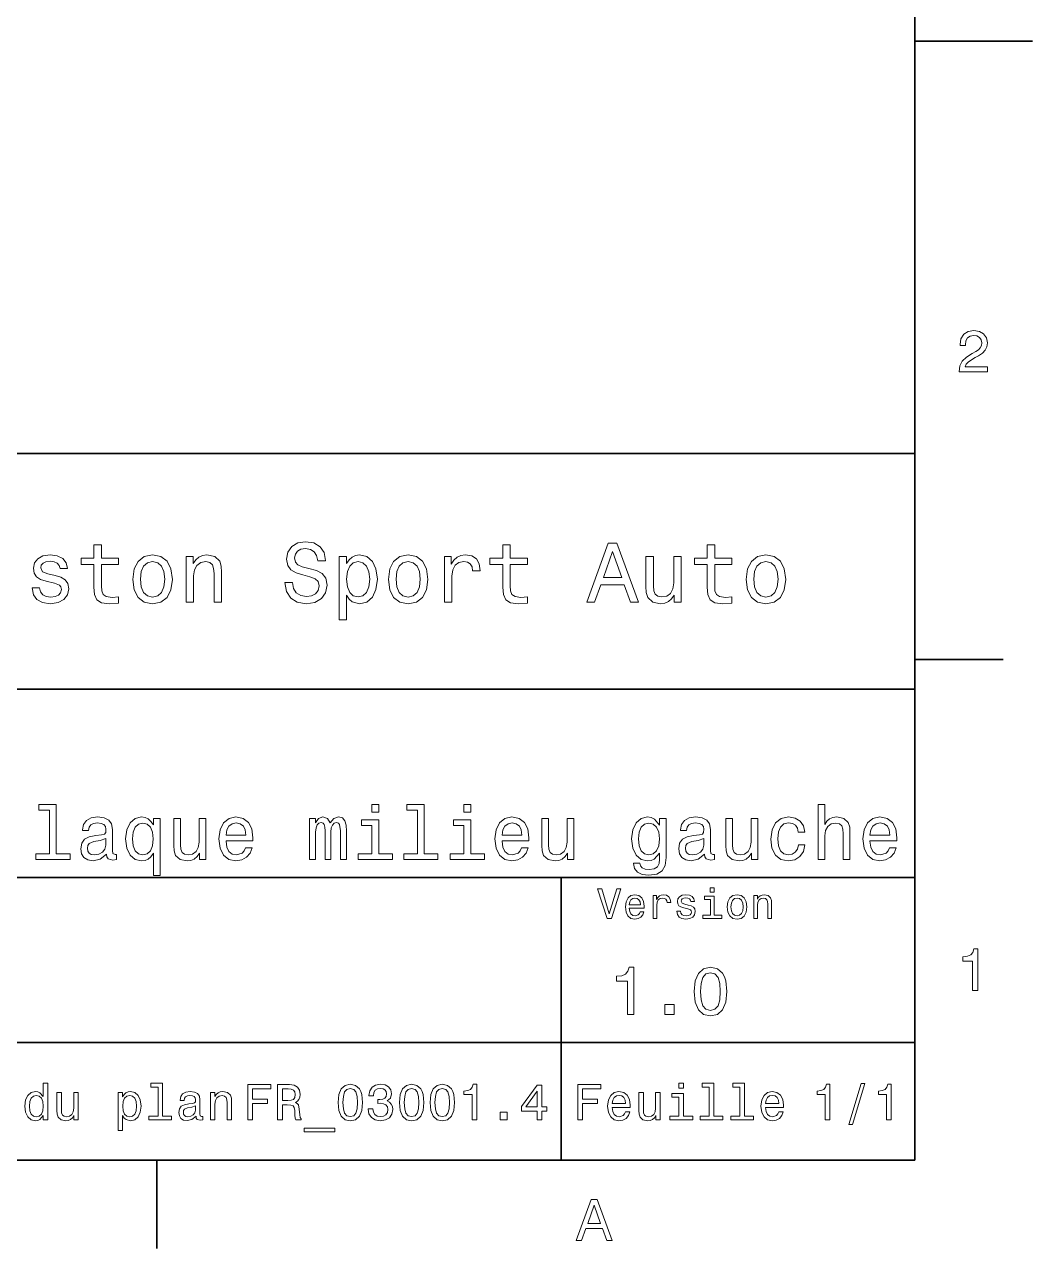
# Model space of a CAD drawing. Extents: x 0 to 297, y 0 to 210.
# Drawn here: x 211.5 to 297, y 2.5 to 106.4 of the extents above; entities that cross this region are included whole.
import ezdxf

# ---------------------------------------------------------------- set-up
doc = ezdxf.new("R2010")
doc.units = 0

msp = doc.modelspace()

# ---------------------------------------------------------------- linework, layer by layer
at = {"color": 7, "lineweight": 35}
for p, q in [((287, 10), (287, 200)), ((97, 70), (287, 70)), ((287, 70), (287, 10)), ((162, 50), (287, 50)), ((162, 34), (287, 34)), ((257, 10), (257, 34)), ((162, 20), (287, 20)), ((10, 10), (287, 10)), ((97, 10), (287, 10))]:
    msp.add_line(p, q, dxfattribs=at)
at = {"color": 7, "lineweight": 35, "ltscale": 0.25}
msp.add_line((287, 105), (297, 105), dxfattribs=at)
at = {"color": 7, "lineweight": 35, "ltscale": 0.1875}
for p, q in [((287, 52.5), (294.5, 52.5)), ((222.699997, 10), (222.699997, 2.5))]:
    msp.add_line(p, q, dxfattribs=at)
at = {"color": 7, "lineweight": 13}
for points in [[(290.76947, 76.916786), (293.175079, 76.916786), (293.175079, 77.350502), (291.273773, 77.350502), (291.3797, 77.587532), (291.561249, 77.784218), (292.121033, 78.142288), (292.418579, 78.293587), (292.751434, 78.510445), (292.988464, 78.762604), (293.124634, 79.060158), (293.175079, 79.398056), (293.089355, 79.821686), (292.852325, 80.154541), (292.489197, 80.366356), (292.020172, 80.442001), (291.536041, 80.35627), (291.167877, 80.119232), (290.930847, 79.740997), (290.850159, 79.241714), (290.850159, 79.171112), (291.309082, 79.171112), (291.309082, 79.211456), (291.354462, 79.554398), (291.490631, 79.806557), (291.707489, 79.967941), (291.994965, 80.023415), (292.287476, 79.972984), (292.504333, 79.846901), (292.645538, 79.650215), (292.695984, 79.403099), (292.660675, 79.171112), (292.56485, 78.974426), (292.403473, 78.802956), (292.181549, 78.651657), (291.884003, 78.490273), (291.389771, 78.177589), (291.041779, 77.844742), (290.835022, 77.441284), (290.76947, 76.931915)], [(234.20462, 59.030979), (233.548996, 59.030979), (233.693085, 58.267288), (234.053314, 57.70533), (234.608078, 57.366714), (235.357361, 57.244236), (236.099426, 57.359509), (236.654175, 57.67651), (237.007202, 58.17363), (237.136902, 58.82925), (237.028824, 59.420029), (236.726227, 59.801872), (236.236313, 60.054031), (235.580704, 60.241352), (235.018738, 60.378242), (234.651306, 60.536743), (234.442368, 60.767288), (234.377533, 61.127522), (234.442368, 61.451729), (234.629684, 61.696686), (234.917877, 61.862389), (235.314133, 61.920029), (235.71759, 61.84798), (236.034592, 61.653458), (236.24353, 61.32925), (236.344391, 60.889767), (237, 60.889767), (237, 60.904179), (236.884735, 61.581409), (236.546112, 62.085732), (236.01297, 62.402737), (235.292511, 62.510807), (234.644104, 62.402737), (234.139771, 62.100143), (233.815567, 61.631844), (233.700287, 61.026657), (233.793961, 60.486309), (234.067734, 60.118874), (234.5, 59.873917), (235.09079, 59.6866), (235.674362, 59.520893), (236.113831, 59.362389), (236.380402, 59.131844), (236.47406, 58.757202), (236.387619, 58.375359), (236.164276, 58.087173), (235.825653, 57.907059), (235.386169, 57.849422), (234.896255, 57.928673), (234.521622, 58.159222), (234.283875, 58.533859)], [(259.175781, 57.381123), (259.838623, 57.381123), (260.364563, 58.850864), (262.360229, 58.850864), (262.886169, 57.381123), (263.563416, 57.381123), (261.733429, 62.388329), (260.998566, 62.388329)], [(214.060516, 59.636166), (213.44812, 59.780258), (212.994232, 59.945965), (212.842941, 60.28458), (212.886169, 60.522331), (213.03746, 60.695244), (213.282425, 60.803314), (213.635437, 60.846542), (213.97406, 60.803314), (214.240631, 60.67363), (214.413544, 60.479107), (214.485596, 60.219738), (215.105194, 60.219738), (215.105194, 60.23415), (214.997116, 60.70245), (214.701721, 61.069885), (214.240631, 61.30043), (213.635437, 61.386887), (213.023056, 61.30043), (212.57637, 61.062679), (212.29538, 60.709652), (212.208939, 60.262966), (212.273773, 59.830688), (212.475494, 59.528095), (212.806915, 59.311958), (213.289627, 59.16066), (213.995682, 58.987751), (214.427948, 58.807636), (214.543228, 58.663544), (214.586456, 58.447407), (214.521606, 58.180836), (214.348694, 57.979107), (214.067719, 57.849422), (213.693085, 57.806194), (213.296829, 57.849422), (213.008636, 58.000721), (212.814117, 58.245674), (212.734863, 58.584293), (212.122482, 58.584293), (212.223343, 58.007923), (212.518738, 57.590057), (212.98703, 57.337894), (213.635437, 57.244236), (214.312683, 57.337894), (214.809799, 57.590057), (215.112396, 57.993515), (215.220459, 58.519451), (215.141205, 58.973343), (214.917862, 59.283138), (214.55043, 59.484871)], [(217.353027, 60.579971), (217.353027, 58.64193), (217.396255, 58.015129), (217.597992, 57.582851), (218.001434, 57.330688), (218.685883, 57.244236), (219.43515, 57.280258), (219.43515, 57.827808), (218.887604, 57.78458), (218.390488, 57.842216), (218.123917, 58.022331), (218.008652, 58.324928), (217.98703, 58.75), (217.98703, 60.579971), (219.43515, 60.579971), (219.43515, 61.120316), (217.98703, 61.120316), (217.98703, 62.251438), (217.353027, 62.251438), (217.353027, 61.120316), (216.257935, 61.120316), (216.257935, 60.579971)], [(220.65274, 59.311958), (220.768005, 58.432995), (221.099426, 57.78458), (221.625366, 57.381123), (222.331421, 57.244236), (223.030258, 57.381123), (223.556198, 57.777374), (223.887604, 58.425793), (224.010086, 59.311958), (223.887604, 60.190922), (223.556198, 60.846542), (223.030258, 61.242794), (222.331421, 61.386887), (221.625366, 61.242794), (221.099426, 60.839336), (220.768005, 60.190922)], [(225.177246, 57.381123), (225.811249, 57.381123), (225.811249, 59.614552), (225.876083, 60.12608), (226.085022, 60.500717), (226.409225, 60.731266), (226.841507, 60.817722), (227.187317, 60.745674), (227.403458, 60.551151), (227.511536, 60.226944), (227.547546, 59.794666), (227.547546, 57.381123), (228.181564, 57.381123), (228.181564, 59.924351), (228.15274, 60.435879), (228.023056, 60.86095), (227.597992, 61.25), (226.935165, 61.386887), (226.567719, 61.336452), (226.257935, 61.199566), (225.991364, 60.969017), (225.782425, 60.659222), (225.782425, 61.25), (225.177246, 61.25)], [(238.786743, 60.652016), (238.786743, 61.25), (238.15274, 61.25), (238.15274, 55.882565), (238.786743, 55.882565), (238.786743, 57.971901), (239.010101, 57.633286), (239.262253, 57.409943), (239.896271, 57.244236), (240.50145, 57.381123), (240.976959, 57.791786), (241.286743, 58.440201), (241.402023, 59.319164), (241.286743, 60.190922), (240.976959, 60.839336), (240.50145, 61.242794), (239.896271, 61.386887), (239.550446, 61.343658), (239.255051, 61.206772), (239.002899, 60.976223)], [(242.338623, 59.311958), (242.453888, 58.432995), (242.785309, 57.78458), (243.311249, 57.381123), (244.017303, 57.244236), (244.716141, 57.381123), (245.242081, 57.777374), (245.573486, 58.425793), (245.695969, 59.311958), (245.573486, 60.190922), (245.242081, 60.846542), (244.716141, 61.242794), (244.017303, 61.386887), (243.311249, 61.242794), (242.785309, 60.839336), (242.453888, 60.190922)], [(247.100861, 57.381123), (247.734863, 57.381123), (247.734863, 59.592937), (247.799713, 60.12608), (247.994232, 60.507923), (248.311249, 60.738472), (248.736313, 60.817722), (249.053314, 60.767288), (249.291077, 60.623199), (249.435165, 60.378242), (249.485596, 60.046829), (250.126801, 60.046829), (250.040344, 60.630402), (249.802597, 61.048271), (249.406342, 61.30043), (248.865997, 61.386887), (248.498566, 61.32925), (248.181549, 61.185158), (247.900574, 60.940201), (247.677246, 60.608788), (247.677246, 61.25), (247.100861, 61.25)], [(252.05043, 60.579971), (252.05043, 58.64193), (252.093658, 58.015129), (252.29538, 57.582851), (252.698853, 57.330688), (253.383286, 57.244236), (254.132568, 57.280258), (254.132568, 57.827808), (253.585022, 57.78458), (253.087891, 57.842216), (252.82132, 58.022331), (252.706055, 58.324928), (252.684448, 58.75), (252.684448, 60.579971), (254.132568, 60.579971), (254.132568, 61.120316), (252.684448, 61.120316), (252.684448, 62.251438), (252.05043, 62.251438), (252.05043, 61.120316), (250.955322, 61.120316), (250.955322, 60.579971)], [(260.595093, 59.463257), (261.365997, 61.667866), (262.136902, 59.463257)], [(269.399109, 60.579971), (269.399109, 58.64193), (269.442352, 58.015129), (269.644073, 57.582851), (270.047546, 57.330688), (270.731995, 57.244236), (271.481262, 57.280258), (271.481262, 57.827808), (270.933716, 57.78458), (270.436584, 57.842216), (270.170013, 58.022331), (270.054749, 58.324928), (270.033142, 58.75), (270.033142, 60.579971), (271.481262, 60.579971), (271.481262, 61.120316), (270.033142, 61.120316), (270.033142, 62.251438), (269.399109, 62.251438), (269.399109, 61.120316), (268.304016, 61.120316), (268.304016, 60.579971)], [(272.698853, 59.311958), (272.814117, 58.432995), (273.145508, 57.78458), (273.671448, 57.381123), (274.377502, 57.244236), (275.076355, 57.381123), (275.602295, 57.777374), (275.933716, 58.425793), (276.056183, 59.311958), (275.933716, 60.190922), (275.602295, 60.846542), (275.076355, 61.242794), (274.377502, 61.386887), (273.671448, 61.242794), (273.145508, 60.839336), (272.814117, 60.190922)], [(221.301147, 59.319164), (221.365997, 59.967579), (221.567719, 60.435879), (221.891937, 60.72406), (222.331421, 60.824928), (222.763687, 60.72406), (223.087891, 60.443081), (223.289627, 59.967579), (223.361679, 59.319164), (223.289627, 58.663544), (223.087891, 58.188038), (222.763687, 57.899853), (222.331421, 57.806194), (221.891937, 57.899853), (221.567719, 58.188038), (221.365997, 58.663544)], [(239.788193, 57.8134), (239.363129, 57.907059), (239.053314, 58.195244), (238.858795, 58.663544), (238.793945, 59.319164), (238.858795, 59.967579), (239.053314, 60.435879), (239.363129, 60.716858), (239.788193, 60.817722), (240.177246, 60.716858), (240.48703, 60.428673), (240.681564, 59.960373), (240.753601, 59.319164), (240.681564, 58.67075), (240.48703, 58.195244), (240.177246, 57.907059)], [(242.98703, 59.319164), (243.05188, 59.967579), (243.253601, 60.435879), (243.57782, 60.72406), (244.017303, 60.824928), (244.449585, 60.72406), (244.773773, 60.443081), (244.97551, 59.967579), (245.047546, 59.319164), (244.97551, 58.663544), (244.773773, 58.188038), (244.449585, 57.899853), (244.017303, 57.806194), (243.57782, 57.899853), (243.253601, 58.188038), (243.05188, 58.663544)], [(267.194519, 61.25), (266.560516, 61.25), (266.560516, 59.016571), (266.488464, 58.497837), (266.279541, 58.123196), (265.955322, 57.892651), (265.530243, 57.820602), (265.19165, 57.878242), (264.975494, 58.051151), (264.853027, 58.346542), (264.824219, 58.764408), (264.824219, 61.25), (264.190186, 61.25), (264.190186, 58.706772), (264.211792, 58.195244), (264.348694, 57.770172), (264.766571, 57.381123), (265.436584, 57.244236), (265.796814, 57.294666), (266.106628, 57.424351), (266.373199, 57.647694), (266.589325, 57.971901), (266.589325, 57.381123), (267.194519, 57.381123)], [(273.34726, 59.319164), (273.412109, 59.967579), (273.613831, 60.435879), (273.938019, 60.72406), (274.377502, 60.824928), (274.809784, 60.72406), (275.134003, 60.443081), (275.335724, 59.967579), (275.407776, 59.319164), (275.335724, 58.663544), (275.134003, 58.188038), (274.809784, 57.899853), (274.377502, 57.806194), (273.938019, 57.899853), (273.613831, 58.188038), (273.412109, 58.663544)], [(213.582123, 39.706051), (213.582123, 36.010086), (212.408508, 36.010086), (212.408508, 35.530258), (215.319885, 35.530258), (215.319885, 36.010086), (214.15274, 36.010086), (214.15274, 40.185879), (212.687317, 40.185879), (212.687317, 39.706051)], [(241.535309, 40.185879), (240.932281, 40.185879), (240.932281, 39.537464), (241.535309, 39.537464)], [(244.809799, 39.706051), (244.809799, 36.010086), (243.636169, 36.010086), (243.636169, 35.530258), (246.547546, 35.530258), (246.547546, 36.010086), (245.380402, 36.010086), (245.380402, 40.185879), (243.914978, 40.185879), (243.914978, 39.706051)], [(249.342224, 40.185879), (248.739197, 40.185879), (248.739197, 39.537464), (249.342224, 39.537464)], [(278.806183, 35.530258), (279.376801, 35.530258), (279.376801, 37.540344), (279.43515, 38.000721), (279.623199, 38.337894), (279.914978, 38.545387), (280.304016, 38.623199), (280.615265, 38.558357), (280.809784, 38.383286), (280.907043, 38.091499), (280.939484, 37.70245), (280.939484, 35.530258), (281.510071, 35.530258), (281.510071, 37.819164), (281.484131, 38.279537), (281.367432, 38.662102), (280.984863, 39.012245), (280.388306, 39.135445), (280.064117, 39.090057), (279.785278, 38.966858), (279.55188, 38.772331), (279.376801, 38.506485), (279.376801, 40.185879), (278.806183, 40.185879)], [(218.419312, 35.98415), (218.419312, 35.964695), (218.451721, 35.744236), (218.548981, 35.588615), (218.957489, 35.465416), (219.275208, 35.517288), (219.275208, 35.958214), (219.139038, 35.938759), (218.957489, 36.023052), (218.925064, 36.282421), (218.925064, 38.085014), (218.84726, 38.545387), (218.620316, 38.869595), (218.224777, 39.064121), (217.667145, 39.135445), (217.122467, 39.057636), (216.720459, 38.837173), (216.467575, 38.493515), (216.383286, 38.039623), (216.383286, 38.000721), (216.895538, 38.000721), (216.940918, 38.273052), (217.083572, 38.467579), (217.317001, 38.584293), (217.64769, 38.629681), (217.965424, 38.59726), (218.192352, 38.5), (218.328522, 38.331409), (218.373917, 38.09798), (218.347977, 37.825645), (218.244232, 37.68948), (217.984863, 37.624638), (217.498566, 37.572765), (216.940918, 37.456051), (216.54538, 37.248558), (216.311951, 36.924351), (216.240631, 36.444523), (216.305481, 36.016571), (216.506485, 35.698845), (216.830688, 35.497837), (217.278091, 35.426514), (217.881119, 35.562679)], [(222.394089, 38.474064), (222.193085, 38.76585), (221.966141, 38.973343), (221.700287, 39.090057), (221.395538, 39.135445), (220.844376, 39.005764), (220.416428, 38.642651), (220.137604, 38.059078), (220.040344, 37.274494), (220.137604, 36.483429), (220.416428, 35.899857), (220.844376, 35.530258), (221.395538, 35.407059), (221.700287, 35.445965), (221.959656, 35.556194), (222.1866, 35.757202), (222.394089, 36.061958), (222.394089, 34.181557), (222.964691, 34.181557), (222.964691, 39.012245), (222.394089, 39.012245)], [(220.623917, 37.274494), (220.682281, 37.851585), (220.863831, 38.273052), (221.136169, 38.532421), (221.492798, 38.623199), (221.868866, 38.532421), (222.154175, 38.279537), (222.322769, 37.858067), (222.387604, 37.274494), (222.322769, 36.684437), (222.154175, 36.262966), (221.868866, 36.003601), (221.492798, 35.919308), (221.136169, 36.003601), (220.863831, 36.262966), (220.682281, 36.690922)], [(226.842224, 39.012245), (226.271606, 39.012245), (226.271606, 37.002159), (226.206772, 36.535301), (226.018738, 36.198124), (225.726944, 35.990631), (225.344376, 35.925793), (225.039627, 35.977665), (224.845093, 36.133286), (224.734863, 36.399136), (224.708923, 36.775215), (224.708923, 39.012245), (224.138321, 39.012245), (224.138321, 36.723343), (224.157776, 36.262966), (224.280975, 35.880402), (224.657059, 35.530258), (225.260086, 35.407059), (225.58429, 35.45245), (225.863113, 35.569164), (226.103027, 35.770172), (226.297546, 36.061958), (226.297546, 35.530258), (226.842224, 35.530258)], [(228.560516, 37.105907), (230.842926, 37.105907), (230.849426, 37.371758), (230.745667, 38.117435), (230.460373, 38.675072), (230.00647, 39.012245), (229.403458, 39.135445), (228.8134, 39.005764), (228.359497, 38.642651), (228.067719, 38.052593), (227.963974, 37.274494), (228.061234, 36.476944), (228.353027, 35.893372), (228.80043, 35.530258), (229.384003, 35.407059), (229.889771, 35.491352), (230.304749, 35.711815), (230.609497, 36.061958), (230.784576, 36.528816), (230.220459, 36.528816), (230.103745, 36.269451), (229.93515, 36.074928), (229.455322, 35.919308), (229.085724, 35.990631), (228.806915, 36.217579), (228.625351, 36.587173), (228.560516, 37.086452)], [(228.560516, 37.585735), (228.631836, 38.033138), (228.806915, 38.363831), (229.072754, 38.564842), (229.422913, 38.636166), (229.766571, 38.564842), (230.03241, 38.363831), (230.194519, 38.033138), (230.252869, 37.585735)], [(235.641205, 35.530258), (236.166428, 35.530258), (236.166428, 37.858067), (236.198853, 38.208214), (236.296112, 38.461094), (236.445251, 38.610229), (236.639771, 38.668587), (236.79538, 38.616714), (236.899139, 38.48703), (236.951004, 38.266571), (236.970459, 37.974781), (236.970459, 35.530258), (237.463257, 35.530258), (237.463257, 37.858067), (237.495667, 38.201729), (237.592941, 38.454609), (237.748566, 38.610229), (237.943085, 38.668587), (238.098694, 38.616714), (238.202454, 38.48703), (238.267288, 37.974781), (238.267288, 35.530258), (238.792511, 35.530258), (238.792511, 37.935879), (238.760086, 38.435158), (238.656342, 38.817722), (238.448853, 39.051151), (238.111664, 39.135445), (237.716141, 39.005764), (237.411377, 38.629681), (237.171478, 38.999279), (236.76944, 39.135445), (236.399857, 39.005764), (236.146973, 38.642651), (236.146973, 39.012245), (235.641205, 39.012245)], [(241.515839, 36.010086), (241.515839, 38.895531), (240.05043, 38.895531), (240.05043, 38.409222), (240.945251, 38.409222), (240.945251, 36.010086), (239.778107, 36.010086), (239.778107, 35.530258), (242.695953, 35.530258), (242.695953, 36.010086)], [(249.322754, 36.010086), (249.322754, 38.895531), (247.857346, 38.895531), (247.857346, 38.409222), (248.752167, 38.409222), (248.752167, 36.010086), (247.585022, 36.010086), (247.585022, 35.530258), (250.502869, 35.530258), (250.502869, 36.010086)], [(251.981262, 37.105907), (254.263687, 37.105907), (254.270172, 37.371758), (254.166412, 38.117435), (253.881119, 38.675072), (253.427231, 39.012245), (252.824203, 39.135445), (252.234146, 39.005764), (251.780258, 38.642651), (251.488464, 38.052593), (251.38472, 37.274494), (251.481995, 36.476944), (251.773773, 35.893372), (252.221176, 35.530258), (252.804749, 35.407059), (253.310516, 35.491352), (253.725494, 35.711815), (254.030258, 36.061958), (254.205322, 36.528816), (253.641205, 36.528816), (253.52449, 36.269451), (253.355896, 36.074928), (252.876068, 35.919308), (252.50647, 35.990631), (252.227661, 36.217579), (252.046112, 36.587173), (251.981262, 37.086452)], [(251.981262, 37.585735), (252.052582, 38.033138), (252.227661, 38.363831), (252.493515, 38.564842), (252.843658, 38.636166), (253.187317, 38.564842), (253.453156, 38.363831), (253.615265, 38.033138), (253.67363, 37.585735)], [(258.069885, 39.012245), (257.499268, 39.012245), (257.499268, 37.002159), (257.434448, 36.535301), (257.246399, 36.198124), (256.95459, 35.990631), (256.572052, 35.925793), (256.267273, 35.977665), (256.072754, 36.133286), (255.962524, 36.399136), (255.936584, 36.775215), (255.936584, 39.012245), (255.365997, 39.012245), (255.365997, 36.723343), (255.385437, 36.262966), (255.508636, 35.880402), (255.88472, 35.530258), (256.487732, 35.407059), (256.811951, 35.45245), (257.090759, 35.569164), (257.330688, 35.770172), (257.525208, 36.061958), (257.525208, 35.530258), (258.069885, 35.530258)], [(265.90274, 35.685879), (265.90274, 39.012245), (265.358063, 39.012245), (265.358063, 38.448124), (264.910645, 38.960373), (264.638306, 39.090057), (264.333557, 39.135445), (263.78241, 39.005764), (263.354462, 38.642651), (263.075653, 38.059078), (262.978394, 37.274494), (263.075653, 36.483429), (263.354462, 35.899857), (263.78241, 35.530258), (264.333557, 35.407059), (264.644806, 35.45245), (264.904175, 35.569164), (265.358063, 36.061958), (265.358063, 35.569164), (265.306183, 35.180115), (265.163544, 34.901295), (264.891205, 34.739193), (264.482697, 34.680836), (264.126068, 34.719738), (263.873199, 34.817001), (263.72406, 34.985588), (263.67865, 35.212536), (263.127502, 35.212536), (263.127502, 35.1866), (263.211792, 34.771614), (263.471191, 34.460373), (263.886169, 34.259365), (264.450287, 34.188038), (265.124634, 34.285301), (265.572052, 34.557636), (265.824921, 35.030979)], [(263.56842, 37.274494), (263.626801, 37.851585), (263.80188, 38.279537), (264.074219, 38.532421), (264.437317, 38.623199), (264.819885, 38.532421), (265.105164, 38.279537), (265.280243, 37.851585), (265.345093, 37.274494), (265.280243, 36.684437), (265.105164, 36.262966), (264.819885, 36.003601), (264.437317, 35.919308), (264.074219, 36.003601), (263.80188, 36.262966), (263.626801, 36.690922)], [(269.164246, 35.98415), (269.164246, 35.964695), (269.196686, 35.744236), (269.293945, 35.588615), (269.702454, 35.465416), (270.020172, 35.517288), (270.020172, 35.958214), (269.884003, 35.938759), (269.702454, 36.023052), (269.670013, 36.282421), (269.670013, 38.085014), (269.592224, 38.545387), (269.365265, 38.869595), (268.969727, 39.064121), (268.412109, 39.135445), (267.867432, 39.057636), (267.465393, 38.837173), (267.212524, 38.493515), (267.128235, 38.039623), (267.128235, 38.000721), (267.640503, 38.000721), (267.685883, 38.273052), (267.828522, 38.467579), (268.061951, 38.584293), (268.392639, 38.629681), (268.710358, 38.59726), (268.937317, 38.5), (269.073486, 38.331409), (269.118866, 38.09798), (269.092926, 37.825645), (268.989197, 37.68948), (268.729828, 37.624638), (268.2435, 37.572765), (267.685883, 37.456051), (267.290344, 37.248558), (267.056915, 36.924351), (266.985596, 36.444523), (267.050415, 36.016571), (267.251434, 35.698845), (267.575653, 35.497837), (268.023041, 35.426514), (268.626068, 35.562679)], [(273.683716, 39.012245), (273.113098, 39.012245), (273.113098, 37.002159), (273.048279, 36.535301), (272.860229, 36.198124), (272.56842, 35.990631), (272.185883, 35.925793), (271.881104, 35.977665), (271.686584, 36.133286), (271.576355, 36.399136), (271.550415, 36.775215), (271.550415, 39.012245), (270.979828, 39.012245), (270.979828, 36.723343), (270.999268, 36.262966), (271.122467, 35.880402), (271.498535, 35.530258), (272.101563, 35.407059), (272.425781, 35.45245), (272.70459, 35.569164), (272.944519, 35.770172), (273.139038, 36.061958), (273.139038, 35.530258), (273.683716, 35.530258)], [(277.1203, 37.858067), (277.684448, 37.858067), (277.567719, 38.376801), (277.288879, 38.785301), (276.854462, 39.038185), (276.290344, 39.135445), (275.667847, 39.005764), (275.194519, 38.642651), (274.89624, 38.052593), (274.792511, 37.261528), (274.889771, 36.476944), (275.181549, 35.893372), (275.641907, 35.530258), (276.270874, 35.407059), (276.828522, 35.504322), (277.26297, 35.776657), (277.561218, 36.204609), (277.690918, 36.775215), (277.14624, 36.775215), (277.048981, 36.412102), (276.867432, 36.139767), (276.608063, 35.97118), (276.290344, 35.919308), (275.894806, 36.003601), (275.609497, 36.262966), (275.434448, 36.684437), (275.376068, 37.280979), (275.434448, 37.864552), (275.615997, 38.286022), (275.907776, 38.545387), (276.290344, 38.636166), (276.627502, 38.577808), (276.880402, 38.428673), (277.048981, 38.182274)], [(283.208923, 37.105907), (285.491333, 37.105907), (285.497833, 37.371758), (285.394073, 38.117435), (285.108765, 38.675072), (284.654907, 39.012245), (284.05188, 39.135445), (283.461792, 39.005764), (283.007935, 38.642651), (282.716125, 38.052593), (282.612366, 37.274494), (282.709656, 36.476944), (283.001434, 35.893372), (283.448853, 35.530258), (284.03241, 35.407059), (284.538177, 35.491352), (284.953156, 35.711815), (285.257935, 36.061958), (285.432983, 36.528816), (284.868866, 36.528816), (284.752136, 36.269451), (284.583557, 36.074928), (284.103729, 35.919308), (283.734131, 35.990631), (283.455322, 36.217579), (283.273773, 36.587173), (283.208923, 37.086452)], [(283.208923, 37.585735), (283.280243, 38.033138), (283.455322, 38.363831), (283.721191, 38.564842), (284.07132, 38.636166), (284.414978, 38.564842), (284.680817, 38.363831), (284.842926, 38.033138), (284.901306, 37.585735)], [(218.354462, 36.749279), (218.276657, 36.412102), (218.069153, 36.152737), (217.757919, 35.98415), (217.375366, 35.925793), (217.128967, 35.958214), (216.953888, 36.061958), (216.843658, 36.243515), (216.811234, 36.496395), (216.837173, 36.723343), (216.940918, 36.885445), (217.355896, 37.067001), (217.881119, 37.14481), (218.354462, 37.30043)], [(269.099426, 36.749279), (269.021606, 36.412102), (268.814117, 36.152737), (268.502869, 35.98415), (268.1203, 35.925793), (267.873901, 35.958214), (267.698853, 36.061958), (267.588623, 36.243515), (267.556183, 36.496395), (267.582123, 36.723343), (267.685883, 36.885445), (268.100861, 37.067001), (268.626068, 37.14481), (269.099426, 37.30043)], [(261.71109, 33.03458), (261.08429, 30.905619), (260.439484, 33.03458), (260.09726, 33.03458), (260.904175, 30.530979), (261.264404, 30.530979), (262.053314, 33.03458)], [(262.784576, 31.40634), (264.052582, 31.40634), (264.056183, 31.554033), (263.998566, 31.9683), (263.840057, 32.278099), (263.587891, 32.465416), (263.252869, 32.533859), (262.925079, 32.461815), (262.672913, 32.260086), (262.510803, 31.932276), (262.453156, 31.5), (262.507202, 31.056915), (262.669312, 30.732708), (262.917877, 30.530979), (263.242065, 30.462536), (263.523041, 30.509365), (263.753601, 30.631844), (263.922913, 30.826368), (264.020172, 31.085733), (263.706787, 31.085733), (263.641937, 30.941643), (263.548279, 30.833572), (263.281708, 30.747118), (263.076355, 30.786743), (262.921478, 30.912823), (262.820618, 31.118155), (262.784576, 31.395533)], [(262.784576, 31.672911), (262.824219, 31.921469), (262.921478, 32.105186), (263.069153, 32.216858), (263.263702, 32.256485), (263.45462, 32.216858), (263.602295, 32.105186), (263.692352, 31.921469), (263.724792, 31.672911)], [(264.794678, 30.530979), (265.111664, 30.530979), (265.111664, 31.636887), (265.144104, 31.903458), (265.241364, 32.094379), (265.399841, 32.209652), (265.612396, 32.249279), (265.770905, 32.224064), (265.889771, 32.152016), (265.961823, 32.029537), (265.98703, 31.863832), (266.307648, 31.863832), (266.264404, 32.155621), (266.145538, 32.364552), (265.947418, 32.490635), (265.677246, 32.533859), (265.49353, 32.505043), (265.335022, 32.432995), (265.194519, 32.310516), (265.082855, 32.144814), (265.082855, 32.465416), (264.794678, 32.465416)], [(267.791779, 31.658501), (267.485596, 31.730547), (267.258636, 31.8134), (267.182983, 31.982708), (267.20462, 32.101585), (267.280273, 32.188038), (267.40274, 32.242073), (267.579254, 32.263687), (267.748566, 32.242073), (267.881836, 32.177231), (267.968292, 32.079971), (268.004333, 31.950287), (268.314117, 31.950287), (268.314117, 31.957493), (268.260101, 32.191643), (268.112396, 32.375359), (267.881836, 32.490635), (267.579254, 32.533859), (267.273041, 32.490635), (267.049713, 32.371758), (266.90921, 32.195244), (266.865997, 31.971901), (266.898407, 31.755764), (266.999268, 31.604465), (267.164978, 31.496397), (267.406342, 31.420748), (267.759369, 31.334293), (267.975494, 31.244236), (268.033142, 31.17219), (268.054749, 31.064121), (268.022339, 30.930836), (267.935883, 30.829971), (267.79538, 30.765129), (267.608063, 30.743515), (267.409943, 30.765129), (267.265839, 30.840778), (267.168579, 30.963255), (267.128967, 31.132565), (266.822754, 31.132565), (266.873199, 30.844379), (267.020905, 30.635447), (267.255035, 30.509365), (267.579254, 30.462536), (267.917877, 30.509365), (268.166412, 30.635447), (268.317719, 30.837175), (268.371765, 31.100143), (268.332123, 31.327089), (268.220459, 31.481987), (268.036743, 31.582851)], [(269.981995, 30.79755), (269.981995, 32.400574), (269.167877, 32.400574), (269.167877, 32.130402), (269.664978, 32.130402), (269.664978, 30.79755), (269.016571, 30.79755), (269.016571, 30.530979), (270.637604, 30.530979), (270.637604, 30.79755)], [(269.992798, 33.117435), (269.657776, 33.117435), (269.657776, 32.757202), (269.992798, 32.757202)], [(271.087891, 31.496397), (271.145538, 31.056915), (271.311249, 30.732708), (271.574219, 30.530979), (271.927246, 30.462536), (272.276672, 30.530979), (272.539612, 30.729107), (272.705322, 31.053314), (272.766571, 31.496397), (272.705322, 31.935879), (272.539612, 32.263687), (272.276672, 32.461815), (271.927246, 32.533859), (271.574219, 32.461815), (271.311249, 32.260086), (271.145538, 31.935879)], [(271.412109, 31.5), (271.444519, 31.824207), (271.54538, 32.058357), (271.707489, 32.20245), (271.927246, 32.25288), (272.143372, 32.20245), (272.305481, 32.061958), (272.406342, 31.824207), (272.442352, 31.5), (272.406342, 31.17219), (272.305481, 30.934437), (272.143372, 30.790344), (271.927246, 30.743515), (271.707489, 30.790344), (271.54538, 30.934437), (271.444519, 31.17219)], [(273.350159, 30.530979), (273.667145, 30.530979), (273.667145, 31.647694), (273.699554, 31.903458), (273.804047, 32.090778), (273.966125, 32.206051), (274.182281, 32.249279), (274.355194, 32.213257), (274.463257, 32.115993), (274.517303, 31.95389), (274.535309, 31.737751), (274.535309, 30.530979), (274.852295, 30.530979), (274.852295, 31.802593), (274.837891, 32.058357), (274.773041, 32.270893), (274.560516, 32.465416), (274.229095, 32.533859), (274.04538, 32.508644), (273.890503, 32.440201), (273.757202, 32.324928), (273.65274, 32.170029), (273.65274, 32.465416), (273.350159, 32.465416)], [(291.909241, 24.416786), (292.368164, 24.416786), (292.368164, 27.942001), (292.025208, 27.942001), (291.934448, 27.634365), (291.752899, 27.427593), (291.475525, 27.306557), (291.092224, 27.266211), (291.092224, 26.90814), (291.909241, 26.90814)], [(262.631134, 22.360231), (263.155609, 22.360231), (263.155609, 26.38905), (262.763702, 26.38905), (262.659943, 26.037464), (262.452454, 25.801153), (262.135437, 25.662825), (261.697418, 25.616714), (261.697418, 25.207493), (262.631134, 25.207493)], [(268.285309, 24.314121), (268.371765, 23.409224), (268.642639, 22.763689), (269.074921, 22.371759), (269.674347, 22.244957), (270.268005, 22.371759), (270.700287, 22.763689), (270.965424, 23.409224), (271.057648, 24.314121), (270.965424, 25.213257), (270.855896, 25.570606), (270.700287, 25.864553), (270.268005, 26.256485), (269.674347, 26.38905), (269.074921, 26.256485), (268.642639, 25.858791), (268.371765, 25.213257)], [(268.838623, 24.314121), (268.884735, 25.011528), (269.028809, 25.51297), (269.288177, 25.806917), (269.674347, 25.910664), (270.054749, 25.806917), (270.314117, 25.51297), (270.458221, 25.011528), (270.504333, 24.314121), (270.458221, 23.610952), (270.314117, 23.10951), (270.054749, 22.815563), (269.674347, 22.717581), (269.288177, 22.815563), (269.028809, 23.10951), (268.884735, 23.610952)], [(265.806915, 22.360231), (266.602295, 22.360231), (266.602295, 23.219021), (265.806915, 23.219021)], [(213.048996, 13.787464), (213.048996, 13.428675), (213.429398, 13.428675), (213.429398, 16.532421), (213.053314, 16.532421), (213.053314, 15.395534), (212.763687, 15.724064), (212.586456, 15.801874), (212.383286, 15.832133), (212.015854, 15.745678), (211.730545, 15.503603), (211.544662, 15.114553), (211.479828, 14.591499), (211.544662, 14.068444), (211.730545, 13.675073), (212.015854, 13.428675), (212.383286, 13.346542), (212.586456, 13.376801), (212.768005, 13.454611)], [(216.014404, 15.75), (215.634003, 15.75), (215.634003, 14.409943), (215.590775, 14.098703), (215.465424, 13.873919), (215.270889, 13.735591), (215.015854, 13.692364), (214.812683, 13.726946), (214.682999, 13.830692), (214.609512, 14.007925), (214.592224, 14.258646), (214.592224, 15.75), (214.211823, 15.75), (214.211823, 14.224064), (214.224792, 13.917148), (214.306915, 13.662104), (214.557632, 13.428675), (214.959656, 13.346542), (215.175797, 13.376801), (215.361679, 13.454611), (215.521622, 13.588617), (215.651306, 13.783141), (215.651306, 13.428675), (216.014404, 13.428675)], [(219.788193, 15.391211), (219.788193, 15.75), (219.407776, 15.75), (219.407776, 12.529539), (219.788193, 12.529539), (219.788193, 13.783141), (219.922195, 13.579971), (220.073486, 13.445966), (220.453888, 13.346542), (220.817001, 13.428675), (221.10231, 13.675073), (221.288193, 14.064121), (221.357346, 14.591499), (221.288193, 15.114553), (221.10231, 15.503603), (220.817001, 15.745678), (220.453888, 15.832133), (220.246399, 15.806196), (220.069168, 15.724064), (219.917877, 15.585735)], [(222.788193, 16.212536), (222.788193, 13.748559), (222.005768, 13.748559), (222.005768, 13.428675), (223.946686, 13.428675), (223.946686, 13.748559), (223.168594, 13.748559), (223.168594, 16.532421), (222.19165, 16.532421), (222.19165, 16.212536)], [(226.01297, 13.731268), (226.01297, 13.7183), (226.034592, 13.571326), (226.099426, 13.46758), (226.371765, 13.385448), (226.583588, 13.42003), (226.583588, 13.713977), (226.492798, 13.701009), (226.371765, 13.757205), (226.350159, 13.930116), (226.350159, 15.131845), (226.298279, 15.438761), (226.146973, 15.6549), (225.883286, 15.784582), (225.511536, 15.832133), (225.148422, 15.78026), (224.880402, 15.633286), (224.711823, 15.404179), (224.655624, 15.101585), (224.655624, 15.075649), (224.997131, 15.075649), (225.027374, 15.257205), (225.122482, 15.386889), (225.278107, 15.464698), (225.498566, 15.494957), (225.710388, 15.473343), (225.861679, 15.408502), (225.952454, 15.29611), (225.982712, 15.140491), (225.965424, 14.958934), (225.896255, 14.868156), (225.723343, 14.824928), (225.399139, 14.790346), (225.027374, 14.712537), (224.763687, 14.574208), (224.608078, 14.358069), (224.560516, 14.038185), (224.60376, 13.752882), (224.737762, 13.541066), (224.953888, 13.407061), (225.252167, 13.35951), (225.654175, 13.450289)], [(227.236313, 13.428675), (227.616714, 13.428675), (227.616714, 14.768732), (227.655624, 15.075649), (227.780975, 15.300432), (227.97551, 15.438761), (228.234879, 15.490635), (228.442368, 15.447407), (228.572052, 15.330692), (228.636887, 15.136168), (228.658508, 14.876801), (228.658508, 13.428675), (229.03891, 13.428675), (229.03891, 14.954612), (229.021622, 15.261528), (228.943817, 15.516571), (228.688766, 15.75), (228.291077, 15.832133), (228.070618, 15.801874), (227.884735, 15.719741), (227.724792, 15.581412), (227.599426, 15.395534), (227.599426, 15.75), (227.236313, 15.75)], [(230.414978, 13.428675), (230.817001, 13.428675), (230.817001, 14.807637), (232.079254, 14.807637), (232.079254, 15.166427), (230.817001, 15.166427), (230.817001, 16.065563), (232.368881, 16.065563), (232.368881, 16.428675), (230.414978, 16.428675)], [(232.939484, 13.428675), (233.341492, 13.428675), (233.341492, 14.695246), (233.752167, 14.695246), (234.054749, 14.682277), (234.244965, 14.621758), (234.348709, 14.479107), (234.391937, 14.224064), (234.413544, 13.835014), (234.439484, 13.579971), (234.491348, 13.428675), (234.945251, 13.428675), (234.945251, 13.510807), (234.845825, 13.631845), (234.811234, 13.856628), (234.780975, 14.340778), (234.707489, 14.699568), (234.608063, 14.81196), (234.452454, 14.894093), (234.625366, 15.002162), (234.746399, 15.153459), (234.824203, 15.34366), (234.850143, 15.572767), (234.789627, 15.93588), (234.616714, 16.208214), (234.331406, 16.372478), (233.942368, 16.428675), (232.939484, 16.428675)], [(233.829971, 16.061239), (234.093658, 16.035303), (234.279541, 15.953171), (234.396255, 15.801874), (234.435165, 15.564121), (234.391937, 15.313401), (234.275223, 15.162104), (234.07637, 15.084294), (233.804031, 15.06268), (233.341492, 15.06268), (233.341492, 16.061239)], [(238.066284, 14.894093), (238.131119, 14.215418), (238.33429, 13.731268), (238.658508, 13.43732), (239.108063, 13.342219), (239.553314, 13.43732), (239.877518, 13.731268), (240.07637, 14.215418), (240.145538, 14.894093), (240.07637, 15.568444), (239.994232, 15.836456), (239.877518, 16.056917), (239.553314, 16.350864), (239.108063, 16.450289), (238.658508, 16.350864), (238.33429, 16.052593), (238.131119, 15.568444)], [(238.481262, 14.894093), (238.515854, 15.417148), (238.623917, 15.793228), (238.818451, 16.013689), (239.108063, 16.091499), (239.393372, 16.013689), (239.587891, 15.793228), (239.695969, 15.417148), (239.730545, 14.894093), (239.695969, 14.366715), (239.587891, 13.990634), (239.393372, 13.770173), (239.108063, 13.696686), (238.818451, 13.770173), (238.623917, 13.990634), (238.515854, 14.366715)], [(240.621033, 14.371037), (240.621033, 14.340778), (240.690201, 13.925793), (240.893372, 13.614553), (241.213257, 13.415707), (241.636887, 13.342219), (242.086456, 13.415707), (242.42363, 13.605908), (242.639771, 13.908502), (242.717575, 14.297551), (242.682999, 14.552594), (242.587891, 14.760087), (242.432281, 14.92003), (242.224792, 15.036744), (242.505768, 15.270173), (242.605194, 15.641932), (242.540344, 15.979107), (242.354462, 16.23415), (242.05188, 16.394093), (241.636887, 16.450289), (241.247833, 16.381124), (240.94957, 16.190922), (240.755051, 15.888329), (240.690201, 15.486312), (240.690201, 15.456053), (241.074921, 15.456053), (241.109512, 15.73271), (241.221909, 15.931557), (241.403458, 16.052593), (241.658508, 16.095821), (241.883286, 16.061239), (242.047546, 15.970462), (242.146973, 15.823487), (242.185883, 15.62464), (242.146973, 15.412825), (242.043228, 15.270173), (241.861679, 15.183718), (241.61528, 15.157782), (241.446686, 15.162104), (241.446686, 14.820605), (241.658508, 14.829251), (241.930832, 14.790346), (242.134003, 14.6866), (242.255051, 14.518012), (242.298279, 14.297551), (242.250717, 14.04683), (242.125366, 13.860951), (241.926514, 13.744237), (241.662827, 13.705332), (241.390488, 13.748559), (241.19165, 13.878242), (241.066284, 14.085735), (241.018738, 14.371037)], [(243.270889, 14.894093), (243.335739, 14.215418), (243.53891, 13.731268), (243.863113, 13.43732), (244.312683, 13.342219), (244.757919, 13.43732), (245.082138, 13.731268), (245.280975, 14.215418), (245.350143, 14.894093), (245.280975, 15.568444), (245.198853, 15.836456), (245.082138, 16.056917), (244.757919, 16.350864), (244.312683, 16.450289), (243.863113, 16.350864), (243.53891, 16.052593), (243.335739, 15.568444)], [(243.685883, 14.894093), (243.720459, 15.417148), (243.828537, 15.793228), (244.023056, 16.013689), (244.312683, 16.091499), (244.597977, 16.013689), (244.792511, 15.793228), (244.900574, 15.417148), (244.935165, 14.894093), (244.900574, 14.366715), (244.792511, 13.990634), (244.597977, 13.770173), (244.312683, 13.696686), (244.023056, 13.770173), (243.828537, 13.990634), (243.720459, 14.366715)], [(245.873199, 14.894093), (245.938034, 14.215418), (246.141205, 13.731268), (246.465424, 13.43732), (246.914978, 13.342219), (247.360229, 13.43732), (247.684433, 13.731268), (247.883286, 14.215418), (247.952454, 14.894093), (247.883286, 15.568444), (247.801147, 15.836456), (247.684433, 16.056917), (247.360229, 16.350864), (246.914978, 16.450289), (246.465424, 16.350864), (246.141205, 16.052593), (245.938034, 15.568444)], [(246.288177, 14.894093), (246.322769, 15.417148), (246.430832, 15.793228), (246.625366, 16.013689), (246.914978, 16.091499), (247.200287, 16.013689), (247.394806, 15.793228), (247.502884, 15.417148), (247.53746, 14.894093), (247.502884, 14.366715), (247.394806, 13.990634), (247.200287, 13.770173), (246.914978, 13.696686), (246.625366, 13.770173), (246.430832, 13.990634), (246.322769, 14.366715)], [(249.439484, 13.428675), (249.832855, 13.428675), (249.832855, 16.450289), (249.53891, 16.450289), (249.46109, 16.1866), (249.305481, 16.009367), (249.067719, 15.905621), (248.739197, 15.871038), (248.739197, 15.564121), (249.439484, 15.564121)], [(254.959656, 13.428675), (255.348709, 13.428675), (255.348709, 14.172191), (255.776657, 14.172191), (255.776657, 14.518012), (255.348709, 14.518012), (255.348709, 16.363834), (254.955338, 16.363834), (253.641205, 14.552594), (253.641205, 14.172191), (254.959656, 14.172191)], [(254.004333, 14.518012), (254.959656, 15.862392), (254.959656, 14.518012)], [(258.414978, 13.428675), (258.817017, 13.428675), (258.817017, 14.807637), (260.079254, 14.807637), (260.079254, 15.166427), (258.817017, 15.166427), (258.817017, 16.065563), (260.368866, 16.065563), (260.368866, 16.428675), (258.414978, 16.428675)], [(261.341492, 14.479107), (262.863098, 14.479107), (262.867432, 14.656341), (262.798279, 15.153459), (262.608063, 15.525217), (262.305481, 15.75), (261.903473, 15.832133), (261.510101, 15.745678), (261.207489, 15.503603), (261.01297, 15.110231), (260.943817, 14.591499), (261.008636, 14.059798), (261.203156, 13.67075), (261.501434, 13.428675), (261.890503, 13.346542), (262.227661, 13.402739), (262.504333, 13.549712), (262.707489, 13.783141), (262.824219, 14.09438), (262.44812, 14.09438), (262.370331, 13.92147), (262.257935, 13.791787), (261.938049, 13.688041), (261.69165, 13.735591), (261.505768, 13.886888), (261.384735, 14.133286), (261.341492, 14.466139)], [(265.400574, 15.75), (265.020172, 15.75), (265.020172, 14.409943), (264.976959, 14.098703), (264.851593, 13.873919), (264.657074, 13.735591), (264.402008, 13.692364), (264.198853, 13.726946), (264.069153, 13.830692), (263.995667, 14.007925), (263.978394, 14.258646), (263.978394, 15.75), (263.597992, 15.75), (263.597992, 14.224064), (263.610962, 13.917148), (263.693085, 13.662104), (263.943817, 13.428675), (264.345825, 13.346542), (264.561951, 13.376801), (264.747833, 13.454611), (264.907776, 13.588617), (265.037476, 13.783141), (265.037476, 13.428675), (265.400574, 13.428675)], [(267.376068, 13.748559), (267.376068, 15.672191), (266.399139, 15.672191), (266.399139, 15.347983), (266.995667, 15.347983), (266.995667, 13.748559), (266.21759, 13.748559), (266.21759, 13.428675), (268.162811, 13.428675), (268.162811, 13.748559)], [(267.389038, 16.532421), (266.98703, 16.532421), (266.98703, 16.100145), (267.389038, 16.100145)], [(269.572052, 16.212536), (269.572052, 13.748559), (268.789612, 13.748559), (268.789612, 13.428675), (270.73056, 13.428675), (270.73056, 13.748559), (269.952454, 13.748559), (269.952454, 16.532421), (268.975494, 16.532421), (268.975494, 16.212536)], [(272.174347, 16.212536), (272.174347, 13.748559), (271.391937, 13.748559), (271.391937, 13.428675), (273.332855, 13.428675), (273.332855, 13.748559), (272.554749, 13.748559), (272.554749, 16.532421), (271.57782, 16.532421), (271.57782, 16.212536)], [(274.353027, 14.479107), (275.874634, 14.479107), (275.878967, 14.656341), (275.809814, 15.153459), (275.619598, 15.525217), (275.317017, 15.75), (274.914978, 15.832133), (274.521606, 15.745678), (274.219025, 15.503603), (274.024506, 15.110231), (273.955322, 14.591499), (274.020172, 14.059798), (274.214691, 13.67075), (274.51297, 13.428675), (274.902008, 13.346542), (275.239197, 13.402739), (275.515839, 13.549712), (275.719025, 13.783141), (275.835724, 14.09438), (275.459656, 14.09438), (275.381836, 13.92147), (275.26944, 13.791787), (274.949554, 13.688041), (274.703186, 13.735591), (274.517303, 13.886888), (274.39624, 14.133286), (274.353027, 14.466139)], [(279.416443, 13.428675), (279.809814, 13.428675), (279.809814, 16.450289), (279.515839, 16.450289), (279.438049, 16.1866), (279.28241, 16.009367), (279.044678, 15.905621), (278.716125, 15.871038), (278.716125, 15.564121), (279.416443, 15.564121)], [(281.42218, 13.026657), (281.720459, 13.026657), (282.766571, 16.510807), (282.463989, 16.510807)], [(284.621033, 13.428675), (285.014404, 13.428675), (285.014404, 16.450289), (284.720459, 16.450289), (284.642639, 16.1866), (284.48703, 16.009367), (284.249268, 15.905621), (283.920746, 15.871038), (283.920746, 15.564121), (284.621033, 15.564121)], [(212.44812, 15.490635), (212.698853, 15.430116), (212.889053, 15.261528), (213.001434, 14.980548), (213.044678, 14.591499), (213.001434, 14.198127), (212.889053, 13.917148), (212.698853, 13.744237), (212.44812, 13.688041), (212.210373, 13.744237), (212.028824, 13.917148), (211.907776, 14.20245), (211.868881, 14.591499), (211.907776, 14.976225), (212.028824, 15.257205), (212.210373, 15.430116)], [(220.389053, 13.688041), (220.134003, 13.744237), (219.948135, 13.917148), (219.831421, 14.198127), (219.792511, 14.591499), (219.831421, 14.980548), (219.948135, 15.261528), (220.134003, 15.430116), (220.389053, 15.490635), (220.622482, 15.430116), (220.808365, 15.257205), (220.925079, 14.976225), (220.968307, 14.591499), (220.925079, 14.20245), (220.808365, 13.917148), (220.622482, 13.744237)], [(225.969742, 14.241355), (225.917877, 14.016571), (225.779541, 13.84366), (225.572052, 13.731268), (225.317017, 13.692364), (225.15274, 13.713977), (225.036026, 13.783141), (224.96254, 13.904179), (224.940933, 14.072767), (224.958221, 14.224064), (225.027374, 14.332133), (225.304047, 14.453171), (225.654175, 14.505044), (225.969742, 14.60879)], [(261.341492, 14.798992), (261.389038, 15.097262), (261.505768, 15.317724), (261.682983, 15.45173), (261.916412, 15.49928), (262.145538, 15.45173), (262.322754, 15.317724), (262.430847, 15.097262), (262.469727, 14.798992)], [(274.353027, 14.798992), (274.400574, 15.097262), (274.517303, 15.317724), (274.694519, 15.45173), (274.927948, 15.49928), (275.157074, 15.45173), (275.33429, 15.317724), (275.442352, 15.097262), (275.481262, 14.798992)], [(251.82132, 13.428675), (252.417877, 13.428675), (252.417877, 14.072767), (251.82132, 14.072767)], [(235.204605, 12.711096), (235.204605, 12.408502), (237.806915, 12.408502), (237.806915, 12.711096)], [(258.266846, 3.166787), (258.730835, 3.166787), (259.098999, 4.195605), (260.495972, 4.195605), (260.864105, 3.166787), (261.338165, 3.166787), (260.05719, 6.67183), (259.542786, 6.67183)], [(259.260376, 4.624279), (259.799988, 6.167507), (260.33963, 4.624279)]]:
    msp.add_lwpolyline(points, close=True, dxfattribs=at)

doc.saveas('drawing.dxf')
